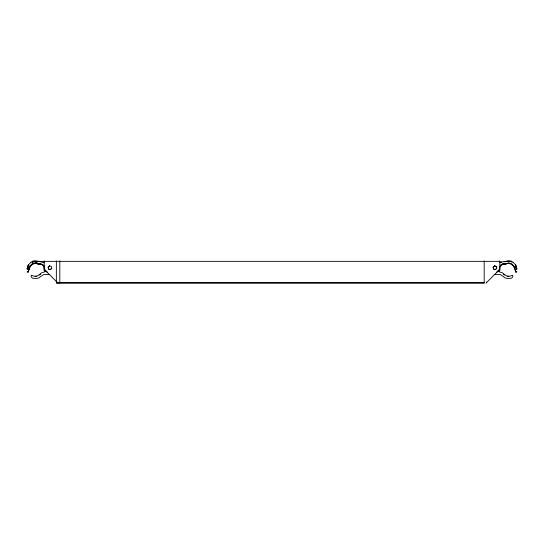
<?xml version="1.0" encoding="UTF-8"?>
<svg xmlns="http://www.w3.org/2000/svg" width="544" height="544" viewBox="0 0 544 544"><rect width="100%" height="100%" fill="white"/><g stroke="black" fill="none" stroke-linecap="round" stroke-linejoin="round"><path stroke-width="0.82" d="M513.638 266.057L511.578 264.234C508.178 262.854 504.417 263.724 501.072 264.894L499.909 266.689L499.65 269.586L497.978 270.552M28.315 271.871L29.634 266.302L32.252 263.942L35.408 263.092L37.788 263.418M28.268 265.003L27.2 268.981L28.125 267.73M28.166 271.932L30.362 266.268L32.388 264.241L35.448 263.418L39.27 263.874M31.185 262.086L28.213 265.03L27.207 269.035L28.58 265.241L27.2 268.981L28.009 267.75M28.846 269.3L29.852 266.506L32.422 264.234M28.54 265.261L27.2 268.981L28.58 265.241M28.737 269.307L30.07 266.098L32.218 263.949M498.902 270.314L498.182 271.034M499.909 266.689L501.269 264.846L503.384 264.16M486.037 283.098L499.365 269.77A1.448 1.448 0 0 0 499.786 268.743M48.185 267.247L49.518 265.962M51.741 268.274L50.402 269.559L48.627 269.042M39.556 275.04L40.678 274.237M504.118 261.78L507.872 261.018L511.251 261.018L511.251 261.963M31.151 262.092L35.163 261.018L44.261 262.174M501.554 264.357L505.417 263.527L503.805 263.806M504.628 263.786L501.833 264.309M503.309 263.894L505.417 263.527M505.471 263.847L501.582 264.506L508.558 263.418L502.221 264.377M44.418 272L41.521 272.864L37.692 275.788L34.422 276.284L31.294 275.223L31.185 276.95L32.545 278.195L35.924 278.494L38.624 278.086L43.602 274.564L49.701 274.407M35.081 276.672L36.482 276.461M499.739 262.174L508.844 261.018L512.849 262.092M501.881 264.636L506.512 263.568L501.269 264.846L508.592 263.092L511.782 263.949L513.93 266.098L515.97 271.932L516.8 271.932M499.501 262.324L501.575 262.262M44.214 261.351L499.786 261.351M32.749 263.085L37.264 263.133L42.731 264.846L44.091 266.689L44.35 269.586L46.022 270.552M507.926 263.085L509.592 263.085M507.94 263.412L509.592 263.412M27.2 271.871L28.492 271.871M515.508 271.871L516.8 271.871M27.2 271.932L28.03 271.932M47.444 272L44.669 271.463L44.132 270.314L44.132 265.928M496.556 272L499.331 271.463L499.868 270.314L499.786 260.902M494.299 274.394L500.405 274.55L505.376 278.072L508.076 278.48L511.455 278.181L512.815 276.937L512.706 275.21L509.578 276.27L506.308 275.774L502.479 272.85L499.582 271.986M56.352 282.737L484.201 282.737M44.499 262.324L38.026 261.229L32.749 261.018L32.749 263.412L37.488 263.568L42.731 264.846L40.548 264.166M36.944 263.255L35.401 263.092L36.999 263.31M36.074 263.085L37.556 263.248M41.364 264.207L42.167 264.309M42.119 264.636L37.488 263.568M35.448 263.418L42.418 264.506L35.448 263.425L41.779 264.377M507.518 276.447L508.919 276.658M40.997 264.289L42.928 264.894L44.091 266.689M45.818 271.034L45.098 270.314M503.322 274.224L504.444 275.026M512.815 262.086L515.787 265.03L516.793 269.035L515.875 267.73M511.612 264.241L513.638 266.268L515.834 271.932M57.963 283.098L44.635 269.77A1.448 1.448 0 0 1 44.214 268.743L44.214 260.902M515.991 267.75L516.8 268.981L515.732 265.003M515.42 265.241L516.793 269.035L515.42 265.241M514.148 266.506L514.903 268.6M515.372 269.253L515.685 271.871M486.397 282.044L486.397 282.737M484.201 260.902L484.201 283.098L56.352 283.098L56.352 260.902M59.799 260.902L59.799 283.098M49.497 265.887L48.11 267.226L48.572 269.096L50.422 269.634L51.816 268.301L51.354 266.424L49.497 265.887M494.503 265.887L493.109 267.226L493.571 269.096L495.428 269.634L496.815 268.301L496.352 266.424L494.503 265.887M494.516 265.962L493.184 267.247L493.626 269.042L495.407 269.559L496.74 268.274L496.298 266.478L494.516 265.962"/></g></svg>
